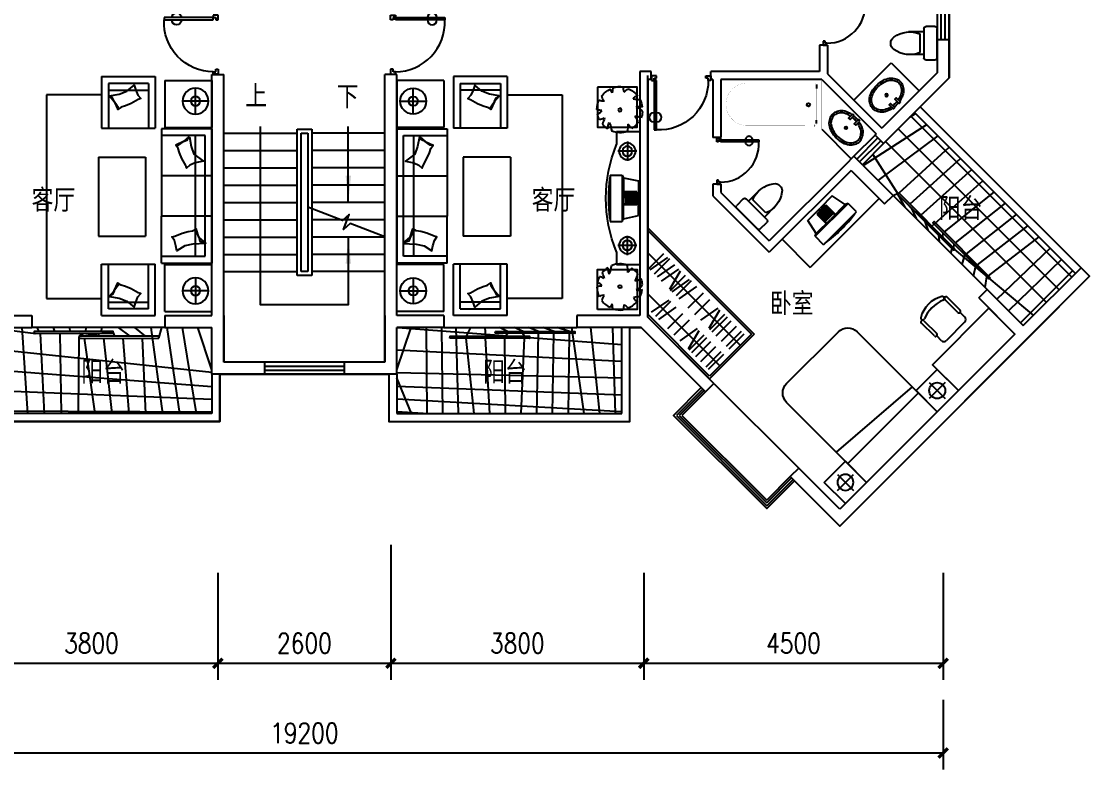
# Model space of a CAD drawing. Header units: millimetres. Extents: x 1290 to 28651, y 521 to 20947.
# Drawn here: x 12597 to 28651, y 521 to 11763 of the extents above; entities that cross this region are included whole.
import ezdxf
from ezdxf.enums import TextEntityAlignment as Align

# ---------------------------------------------------------------- set-up
doc = ezdxf.new("R2010")
doc.units = ezdxf.units.MM
for name, color, linetype in [('JJ', 6, 'Continuous'), ('PUB_DIM', 3, 'Continuous'), ('STAIR', 2, 'Continuous'), ('TEXT', 7, 'Continuous'), ('TOILET', 7, 'Continuous'), ('WALL', 4, 'Continuous'), ('WC', 10, 'Continuous'), ('WINDOW', 5, 'Continuous'), ('WINDOW_TEXT', 7, 'Continuous'), ('轮廓线', 240, 'Continuous')]:
    doc.layers.add(name, color=color, linetype=linetype)
doc.styles.add('-黑体', font='simhei.ttf')
doc.styles.add('DIM_FONT', font='SIMPLEX.shx', dxfattribs={"width": 0.8})
doc.styles.add('SIMPLEX', font='SIMPLEX.SHX')
doc.styles.get("Standard").update_dxf_attribs({"font": 'arial.ttf'})
doc.dimstyles.new('DIMN', dxfattribs={"dimtxt": 300, "dimasz": 1, "dimexe": 250, "dimexo": 300, "dimgap": 150, "dimtad": 1, "dimdec": 0, "dimdsep": 46, "dimtxsty": 'DIM_FONT', "dimblk": '_DIMX', "dimblk1": 'ARCHTICK', "dimblk2": 'ARCHTICK', "dimcen": 0.1, "dimclrt": 7, "dimadec": 0, "dimazin": 0, "dimtfac": 1, "dimtdec": 0, "dimtix": 1, "dimtmove": 2, "dimatfit": 3, "dimldrblk": '_DIMX', "dimfxl": 1, "dimtolj": 1, "dimtzin": 0, "dimarcsym": 0})

# ---------------------------------------------------------------- blocks, each defined once
blk = doc.blocks.new('_C18POR')
at = {"layer": 'JJ'}
for p, q in [((0, 0), (-1.01863406598568e-10, 1500)), ((-1.01863406598568e-10, 1500), (1699.999999999898, 1500.000000000146)), ((400, 2.91038304567337e-11), (399.9999999998981, 1500.000000000029)), ((533.4019317040947, 1500.000000000044), (644.4249390694022, 4.365574568510056e-11)), ((1899.999999999985, 200.0000000001601), (1899.999999999927, 1300.00000000016)), ((0, 0), (1700, 1.455191522836685e-10))]:
    blk.add_line(p, q, dxfattribs=at)
for centre, start, end in [((1699.999999999927, 1300.000000000146), 4.956035581926699e-12, 90.00000000000496), ((1699.999999999985, 200.0000000001455), 270.000000000005, 4.956035581926699e-12)]:
    blk.add_arc(centre, 200, start, end, dxfattribs=at)
at = {"style": 'DIM_FONT', "width": 0.8, "flags": 9}
for tag in ['YSIZE', 'XSIZE']:
    blk.add_attdef(tag, (0, 0), '', height=0.5, dxfattribs=at)
blk = doc.blocks.new('_C4CHW')
at = {"layer": 'JJ'}
blk.add_blockref('_C18POR', (0, 0), dxfattribs=at)
at = {"style": 'DIM_FONT', "width": 0.8, "flags": 9}
for tag in ['YSIZE', 'XSIZE']:
    blk.add_attdef(tag, (0, 0), '', height=0.5, dxfattribs=at)
blk = doc.blocks.new('_C4COF')
at = {"layer": 'WALL'}
blk.add_blockref('_C4CHW', (0, 0), dxfattribs=at)
at = {"style": 'DIM_FONT', "width": 0.8, "flags": 9}
for tag in ['YSIZE', 'XSIZE']:
    blk.add_attdef(tag, (0, 0), '', height=0.5, dxfattribs=at)
blk = doc.blocks.new('_C2GBH')
at = {"layer": 'JJ'}
for p, q in [((-225, -55), (-225, -395)), ((-395, -225), (-55, -225))]:
    blk.add_line(p, q, dxfattribs=at)
blk.add_lwpolyline([(-450, 0), (-450, -450), (0, -450), (0, 0)], close=True, dxfattribs=at)
blk.add_circle((-225, -225), 120, dxfattribs=at)
at = {"style": 'DIM_FONT', "width": 0.8, "flags": 9}
for tag in ['YSIZE', 'XSIZE']:
    blk.add_attdef(tag, (0, 0), '', height=0.5, dxfattribs=at)
blk = doc.blocks.new('M_A22TIB')
for p, q in [((-0.4492954482755533, 0.07629073581015507), (-0.4492954482755533, 0.898403832475003)), ((-0.4492954482755533, 0.898403832475003), (-0.4081897934423109, 0.898403832475003)), ((-0.4081897934423109, 0.898403832475003), (-0.4081897934423109, 0.07629073581015507)), ((-0.4904011031087959, 0.07629073581015507), (-0.4492954482755533, 0.07629073581015507)), ((-0.4904011031087959, -0.005920573856329718), (-0.4904011031087959, 0.07629073581015507)), ((-0.4492954482755533, 0.07629073581015507), (-0.4492954482755533, 0.03518508097691268)), ((-0.4081897934423109, 0.07629073581015507), (-0.4492954482755533, 0.07629073581015507)), ((-0.4492954482755533, 0.03518508097691268), (-0.4081897934423109, 0.03518508097691268)), ((-0.4081897934423109, 0.03518508097691268), (-0.4081897934423109, -0.005920573856329718)), ((0.4550289580557793, 0.03518508097691268), (0.4139233032225369, 0.03518508097691268)), ((0.4139233032225369, 0.03518508097691268), (0.4139233032225369, -0.005920573856329718)), ((0.4961346128890218, 0.07629073581015507), (0.4550289580557793, 0.07629073581015507)), ((0.4550289580557793, 0.07629073581015507), (0.4550289580557793, 0.03518508097691268)), ((0.4961346128890218, -0.005920573856329718), (0.4961346128890218, 0.07629073581015507)), ((-0.4081897934423109, -0.005920573856329718), (-0.4904011031087959, -0.005920573856329718)), ((-0.4904011031087959, -0.005920573856329718), (-0.4904011031087959, -0.005920573856329718)), ((0.4139233032225369, -0.005920573856329718), (0.4961346128890218, -0.005920573856329718)), ((0.4961346128890218, -0.005920573856329718), (0.4961346128890218, -0.005920573856329718))]:
    blk.add_line(p, q)
for centre, radius, start, end in [((-0.3670834954885889, 0.0773190524574915), 0.822113096664848, 359.9283331946687, 92.86602885992377), ((-0.4492954482755533, 0.6887687055762471), 0.07908870845642624, 90, 270), ((-0.4081897934423109, 0.6887687055762471), 0.07908870845642624, 270, 90)]:
    blk.add_arc(centre, radius, start, end)
blk = doc.blocks.new('_WBLK')
for p, q in [((-0.5, 0.5), (0.5, 0.5)), ((0.5, 0.1666666666666666), (-0.5, 0.1666666666666666)), ((0.5, -0.1666666666666667), (-0.5, -0.1666666666666667)), ((-0.4999999999999999, -0.5), (0.5, -0.5))]:
    blk.add_line(p, q)
at = {"layer": 'WINDOW_TEXT', "style": 'SIMPLEX', "flags": 9}
blk.add_attdef('A', text='', height=1, dxfattribs=at).set_placement((0, 1.5), align=Align.MIDDLE)
blk = doc.blocks.new('_ARCHTICK')
at = {"color": 0, "linetype": 'ByBlock', "const_width": 0.15}
blk.add_lwpolyline([(-0.5, -0.5), (0.5, 0.5)], dxfattribs=at)
blk = doc.blocks.new('_DIMX')
at = {"const_width": 50}
blk.add_lwpolyline([(-70, -70), (70, 70)], dxfattribs=at)
blk = doc.blocks.new('_C10')
at = {"layer": 'JJ'}
for p, q in [((-354.7870574510889, -581.4193916137447), (-354.7870574510889, 606.1006083862594)), ((-354.7870574510889, 606.1006083862594), (355.1329425489239, 606.1006083862449)), ((355.1329425489239, -581.4193916137592), (355.1329425489239, 606.1006083862449)), ((-354.7870574510889, -581.4193916137447), (355.1329425489239, -581.4193916137592))]:
    blk.add_line(p, q, dxfattribs=at)
at = {"flags": 9}
for tag in ['YSIZE', 'XSIZE']:
    blk.add_attdef(tag, (0, 0), '', height=0.5, dxfattribs=at)
blk = doc.blocks.new('_C8')
at = {"layer": 'JJ'}
for p, q in [((-755.5999999999767, 1008.000000000015), (0, 1008)), ((-755.5999999999767, 1008), (-755.5999999999767, 302.4000000000087)), ((0, -1008), (0, 1008)), ((-755.5999999999767, 907.2000000000116), (-100.7999999999884, 907.2000000000116)), ((-251.5999999999767, -907.1999999999825), (-251.5999999999767, 907.2000000000116)), ((-100.7999999999884, 907.2000000000116), (-100.8000000000175, -907.1999999999825)), ((-755.5999999999767, -1008), (-755.5999999999767, 302.4000000000087)), ((0, 302.3999999999942), (-755.5999999999767, 302.3999999999942)), ((0, -302.3999999999942), (-755.5999999999767, -302.3999999999942)), ((-100.8000000000175, -907.1999999999825), (-755.5999999999767, -907.1999999999971)), ((0, -1008), (-755.5999999999767, -1008))]:
    blk.add_line(p, q, dxfattribs=at)
for points in [[(-89.99734004616039, 714.5682681564358), (-288.1817483240739, 722.5387992107717), (-408.1844476381084, 749.4810452834645), (-525.3636578463484, 825.6283520912693), (-540.0010626880103, 748.5662530344562), (-563.4778018753859, 667.1045413729444), (-602.0114588273864, 612.2127015274891), (-558.0838417873601, 603.7212770043116), (-447.6263490955171, 560.0781531431712), (-358.4940034818719, 534.3907867909002), (-291.7959422309068, 522.8105931445753), (-238.1384737045737, 495.5368694099016), (-245.2634562289168, 536.4937327374646), (-233.0967100298731, 552.4390997508308), (-198.5961258576717, 619.6085278042301), (-181.2196417347295, 679.9030230497301), (-92.03075840097154, 707.5125293511082), (-198.5961258576717, 619.6085278042301), (-238.1384737045737, 495.5368694099016)], [(-338.2978783842991, -888.7412333619577), (-311.270418500324, -742.8245974557649), (-269.066812068515, -627.3023568687349), (-128.4339883773355, -520.9300347690878), (-252.9626801763952, -496.4699687376997), (-330.7134550149494, -462.676703703095), (-380.1734077908332, -417.3813411245792), (-394.2627972830669, -459.8457842856878), (-451.7957910691621, -563.7473462476628), (-488.7711125673959, -648.81932415349), (-508.8620267306687, -713.4651857968274), (-542.8323156404949, -763.1542128187866), (-501.2984463736066, -761.3744000966253), (-487.0565684751491, -775.4971957188973), (-424.9012172757066, -818.3776655217953), (-367.3533996786573, -843.3900034214166), (-345.0321974647813, -885.8142576502869), (-424.9012172757066, -818.3776655217953), (-542.8323156404949, -763.1542128187866)]]:
    blk.add_lwpolyline(points, dxfattribs=at)
at = {"flags": 9}
for tag in ['YSIZE', 'XSIZE']:
    blk.add_attdef(tag, (0, 0), '', height=0.5, dxfattribs=at)
blk = doc.blocks.new('_C11')
at = {"layer": 'JJ'}
for p, q in [((-705.6000000000058, 0), (0, 0)), ((-705.6000000000058, 0), (-705.6000000000058, -705.6000000000058)), ((0, 0), (0, -705.6000000000058)), ((-246.1800111641642, -505.8603632134618), (-246.1800111641642, -115.8603632134618)), ((-51.18001116416417, -310.8603632134618), (-441.1800111641642, -310.8603632134618)), ((-705.6000000000058, -705.6000000000058), (0, -705.6000000000058))]:
    blk.add_line(p, q, dxfattribs=at)
for radius in [195, 69.69913654718549]:
    blk.add_circle((-246.1800111641642, -310.8603632134618), radius, dxfattribs=at)
at = {"flags": 9}
for tag in ['YSIZE', 'XSIZE']:
    blk.add_attdef(tag, (0, 0), '', height=0.5, dxfattribs=at)
blk = doc.blocks.new('_C9')
at = {"layer": 'JJ'}
for p, q in [((0, 0), (0, -773.6000000000058)), ((0, 0), (806.3999999999942, 0)), ((806.3999999999942, 0), (806.3999999999942, -773.6000000000058)), ((100.7999999999884, -100.8000000000175), (100.7999999999884, -773.6000000000058)), ((705.5999999999767, -100.8000000000175), (100.7999999999884, -100.8000000000175)), ((705.5999999999767, -100.8000000000175), (705.5999999999767, -773.6000000000058)), ((100.7999999999884, -201.6000000000058), (705.5999999999767, -201.6000000000058)), ((0, -773.6000000000058), (806.3999999999942, -773.6000000000058))]:
    blk.add_line(p, q, dxfattribs=at)
blk.add_lwpolyline([(119.2587666379986, -288.2978783842991), (265.175402544206, -261.270418500324), (380.6976431312505, -219.066812068515), (487.0699652308831, -128.4339883773355), (511.5300312622567, -202.9626801763952), (545.3232962968759, -280.7134550149494), (590.6186588754063, -330.1734077908623), (548.154215714283, -344.2627972830669), (444.2526537523372, -401.7957910691912), (359.1806758464663, -438.7711125673959), (294.534814203158, -458.8620267306978), (244.8457871811697, -492.8323156404949), (246.6255999033456, -451.2984463736066), (232.5028042810736, -437.0565684751782), (189.6223344781902, -374.9012172757066), (164.6099965785397, -317.3533996786864), (122.185742349684, -295.0321974647813), (189.6223344781902, -374.9012172757066), (244.8457871811697, -492.8323156404949)], dxfattribs=at)
at = {"flags": 9}
for tag in ['YSIZE', 'XSIZE']:
    blk.add_attdef(tag, (0, 0), '', height=0.5, dxfattribs=at)
blk = doc.blocks.new('_C1FVM')
at = {"layer": 'JJ'}
for p, q in [((1735.722933011391, 0), (1030.122933011386, 0)), ((1030.122933011386, -705.6000000000058), (1030.122933011386, 0)), ((1735.722933011391, -705.6000000000058), (1735.722933011391, 0)), ((1424.86256979793, -51.18001116416417), (1424.86256979793, -441.1800111641642)), ((1229.86256979793, -246.1800111641642), (1619.86256979793, -246.1800111641642)), ((1735.722933011391, -705.6000000000058), (1030.122933011386, -705.6000000000058)), ((1019.066911050046, -1656.636905521096), (1019.066911050046, -850.236905521102)), ((1792.666911050052, -850.236905521102), (1019.066911050046, -850.236905521102)), ((1691.866911050034, -951.0369055211195), (1019.066911050046, -951.0369055211195)), ((1591.066911050046, -1555.836905521108), (1591.066911050046, -951.0369055211195)), ((1691.866911050034, -951.0369055211195), (1691.866911050034, -1555.836905521108)), ((1792.666911050052, -1656.636905521096), (1792.666911050052, -850.236905521102)), ((1691.866911050034, -1555.836905521108), (1019.066911050046, -1555.836905521108)), ((1792.666911050052, -1656.636905521096), (1019.066911050046, -1656.636905521096))]:
    blk.add_line(p, q, dxfattribs=at)
blk.add_lwpolyline([(1504.369032665752, -1537.378138883098), (1531.396492549728, -1391.46150297689), (1573.600098981537, -1275.939262389846), (1664.232922672716, -1169.566940290213), (1589.704230873656, -1145.10687425884), (1511.953456035102, -1111.31360922422), (1462.493503259189, -1066.01824664569), (1448.404113766985, -1108.482689806813), (1390.87111998086, -1212.384251768759), (1353.895798482656, -1297.45622967463), (1333.804884319354, -1362.102091317938), (1299.834595409557, -1411.791118339926), (1341.368464676445, -1410.011305617751), (1355.610342574873, -1424.134101240023), (1417.765693774345, -1467.014571042906), (1475.313511371365, -1492.026908942556), (1497.63471358527, -1534.451163171412), (1417.765693774345, -1467.014571042906), (1299.834595409557, -1411.791118339926)], dxfattribs=at)
for radius in [195, 69.69913654718549]:
    blk.add_circle((1424.86256979793, -246.1800111641642), radius, dxfattribs=at)
at = {"layer": 'JJ', "rotation": 90}
for name, p in [('_C11', (-1735.722933011377, 0)), ('_C8', (0, 0)), ('_C9', (-1798.043468794276, -1656.636905521096)), ('_C10', (3.586040244772448, -1351.109127034739))]:
    blk.add_blockref(name, p, dxfattribs=at)
at = {"style": 'DIM_FONT', "width": 0.8, "flags": 9}
for tag in ['YSIZE', 'XSIZE']:
    blk.add_attdef(tag, (0, 0), '', height=0.5, dxfattribs=at)
blk = doc.blocks.new('_ARROW')
blk.add_solid([(0, 0), (-1, 0.1), (-1, -0.1)])
blk = doc.blocks.new('_C20TYU')
at = {"layer": 'WC'}
for p, q in [((-2.842170943040401e-13, 9.999999999999716), (2.842170943040401e-13, -9.999999999999716)), ((-2.842170943040401e-13, 9.999999999999716), (3.500000000000853, 10.00000000000028)), ((3.500000000000853, 10.00000000000028), (3.500000000000284, 8.059553248362192)), ((1.86999999999972, 8.520000000000266), (1.86999999999972, 5.620000000000289)), ((0.4199999999996749, 7.070000000000277), (3.319999999999709, 7.070000000000277)), ((2.63000000000028, 3.499999999999147), (2.456473953767272, 3.082252110921843)), ((4.429999999999723, 3.499999999999147), (2.63000000000028, 3.499999999999147)), ((2.63000000000028, 3.499999999999147), (2.629999999999711, -3.500000000000853)), ((4.429999999999723, 3.499999999999147), (4.429999999999723, -3.500000000000853)), ((2.456473953767272, 3.082252110921843), (0.1699999999991064, 2.606164383561975)), ((0.1699999999996749, 2.606164383561975), (0.169999999998538, -8.526512829121202e-13)), ((2.456473953767272, 3.082252110921843), (2.456473953767841, -8.526512829121202e-13)), ((0.4299999999997226, -8.526512829121202e-13), (0.4299999999997226, 0.9700000000003115)), ((0.4299999999997226, 0.9700000000003115), (2.456473953767841, 0.9700000000008799)), ((0.5299999999996885, -8.526512829121202e-13), (0.5299999999996885, 0.8700000000002888)), ((0.5299999999996885, 0.8700000000002888), (2.456473953767841, 0.8700000000008572)), ((0.7299999999996771, -8.526512829121202e-13), (0.7299999999996771, 0.8700000000002888)), ((0.9299999999997226, -8.526512829121202e-13), (0.9299999999997226, 0.8700000000002888)), ((1.129999999999711, -8.526512829121202e-13), (1.129999999999711, 0.8700000000002888)), ((1.3299999999997, -8.526512829121202e-13), (1.3299999999997, 0.8700000000002888)), ((1.529999999999688, -8.526512829121202e-13), (1.529999999999688, 0.8700000000002888)), ((1.729999999999677, -8.526512829121202e-13), (1.729999999999677, 0.8700000000002888)), ((1.929999999999723, -8.526512829121202e-13), (1.929999999999723, 0.8700000000002888)), ((2.129999999999711, -8.526512829121202e-13), (2.129999999999711, 0.8700000000002888)), ((0.1699999999996749, -2.606164383563737), (0.169999999998538, -8.526512829121202e-13)), ((0.4299999999997226, -8.526512829121202e-13), (0.4299999999997226, -0.9700000000020168)), ((0.4299999999997226, -0.9700000000020168), (2.456473953767841, -0.9700000000026421)), ((0.5299999999996885, -8.526512829121202e-13), (0.5299999999996885, -0.8700000000020509)), ((0.5299999999996885, -0.8700000000020509), (2.456473953767841, -0.8700000000026193)), ((0.7299999999996771, -8.526512829121202e-13), (0.7299999999996771, -0.8700000000020509)), ((0.9299999999997226, -8.526512829121202e-13), (0.9299999999997226, -0.8700000000020509)), ((1.129999999999711, -8.526512829121202e-13), (1.129999999999711, -0.8700000000020509)), ((1.3299999999997, -8.526512829121202e-13), (1.3299999999997, -0.8700000000020509)), ((1.529999999999688, -8.526512829121202e-13), (1.529999999999688, -0.8700000000020509)), ((1.729999999999677, -8.526512829121202e-13), (1.729999999999677, -0.8700000000020509)), ((1.929999999999723, -8.526512829121202e-13), (1.929999999999723, -0.8700000000020509)), ((2.129999999999711, -8.526512829121202e-13), (2.129999999999711, -0.8700000000020509)), ((2.456473953767272, -3.082252110923605), (2.456473953767841, -8.526512829121202e-13)), ((2.456473953767272, -3.082252110923605), (0.1699999999991064, -2.606164383563737)), ((2.63000000000028, -3.500000000000853), (2.456473953767272, -3.082252110923605)), ((4.429999999999723, -3.500000000000853), (2.629999999999711, -3.500000000000853)), ((1.86999999999972, -8.520000000002028), (1.86999999999972, -5.620000000002051)), ((0.4199999999996749, -7.07000000000204), (3.319999999999709, -7.07000000000204)), ((3.500000000000284, -8.059553248366285), (3.500000000000284, -9.999999999999147)), ((2.842170943040401e-13, -9.999999999999716), (3.500000000000284, -9.999999999999147))]:
    blk.add_line(p, q, dxfattribs=at)
for centre, radius in [((1.86999999999972, 7.070000000000277), 1.25), ((1.86999999999972, 7.070000000000277), 0.75), ((1.86999999999972, -7.07000000000204), 1.25), ((1.86999999999972, -7.07000000000204), 0.75)]:
    blk.add_circle(centre, radius, dxfattribs=at)
for centre, radius, start, end in [((-16.23478260868552, -1.477928890381008e-12), 21.31708336464693, 337.7852239154627, 22.21477608453572), ((-16.04478260868552, -1.477928890381008e-12), 20.71708336464693, 351.2284791516101, 8.771520848389866)]:
    blk.add_arc(centre, radius, start, end, dxfattribs=at)
at = {"style": 'DIM_FONT', "width": 0.8, "flags": 9}
for tag in ['YSIZE', 'XSIZE']:
    blk.add_attdef(tag, (0, 0), '', height=0.5, dxfattribs=at)
blk = doc.blocks.new('_C0BXV')
at = {"layer": 'JJ', "xscale": -100, "yscale": 100, "zscale": 100, "rotation": 89.9999999999999}
blk.add_blockref('_C20TYU', (0, 0), dxfattribs=at)
at = {"style": 'DIM_FONT', "width": 0.8, "flags": 9}
for tag in ['YSIZE', 'XSIZE']:
    blk.add_attdef(tag, (0, 0), '', height=0.5, dxfattribs=at)
blk = doc.blocks.new('M_C56KIS')
for p, q in [((61.68769691910711, 318.4202871911148), (71.90601225494174, 242.2449976117387)), ((71.90601225494174, 242.2449976117387), (100.8935978659574, 299.1390777507368)), ((100.8935978659574, 299.1390777507368), (100.8935978659574, 299.1390777507368))]:
    blk.add_line(p, q)
blk.add_lwpolyline([(293.5310873228591, 324.8203210098109), (293.5310873228591, -275.1796789901891), (-306.4689126771409, -275.1796789901891), (-306.4689126771409, 324.8203210098109)], close=True)
blk.add_circle((-45.62873294828751, -15.71658524134182), 24.74795864091466)
for centre, radius, start, end in [((-666.0950092341081, 364.7389955538201), 570.3182934058449, 348.5728220433146, 356.664893159638), ((-45.50328085846559, -12.31630878756187), 347.6731246968502, 72.04260863602428, 98.47500495788819), ((-307.3263161788782, 139.4254770050211), 56.51447527397258, 8.94104035208526, 100.0107453020594), ((-45.50328085846559, -12.31630878756187), 339.7112833079223, 112.0102967799918, 142.6391627845076), ((-371.2896940797655, -21.64040045695947), 380.1920188542477, 45.97817327683244, 58.53146648823827), ((-45.50328085846559, -12.31630878756187), 341.3130754933274, 37.27508326534749, 64.82453975226632), ((82.19623916537967, 215.3506896556755), 145.4134528367333, 319.7203254456983, 351.7151342059933), ((-277.2367385652906, -87.58515179670576), 115.2873787263145, 97.39115352619886, 159.6951689965226), ((-332.4263924279076, -104.7566776789063), 142.750854417868, 71.80085051577306, 110.5991494842191), ((-45.50328085846559, -12.31630878756187), 338.1869811262916, 154.3498330697507, 173.0356210533512), ((-402.2700638191891, 850.071679190416), 717.8742823705817, 274.1464636058081, 282.123813865735), ((206.6061042903748, 198.4565398962477), 84.24348286259413, 254.8554930631365, 310.959999052217), ((-45.50328085846559, -12.31630878756187), 344.854602640086, 0.5321478976161764, 25.58563763758895), ((-45.50328085846559, -12.31630878756187), 341.6813009379082, 185.9236248562026, 201.5277014868109), ((-287.016916876004, -214.3724508192572), 105.9156923180378, 81.8313753688686, 131.8278158106918), ((-119.4181293166766, -230.1884061095298), 194.498044918058, 141.6582328344403, 174.3092801234542), ((1198.945539950029, 166.7284474101361), 1057.644250898783, 196.6397484795939, 201.9099380494143), ((262.0729412414221, -63.06088788394482), 99.59076505003421, 227.0453936709736, 270.9650517005485), ((240.9715377723187, 101.5253414807994), 125.0895764326022, 263.277489039658, 297.8128437567362), ((333.1284424762271, 45.00061429590642), 130.7944999497475, 215.3868289016926, 249.7411029521465), ((-45.50328085846559, -12.31630878756187), 343.8520713788156, 334.0766548191929, 348.9021315592918), ((-45.50328085846559, -12.31630878756187), 333.1188994948745, 216.5940385052634, 237.4463764496026), ((-456.1104389769607, -26.25292581247413), 353.3091112416235, 310.8535874544839, 325.1929914565035), ((258.5327176696737, -243.1566432130312), 424.821412029153, 177.9454952844627, 193.2146256256703), ((1319.979056938726, -610.5931979398483), 1273.632728424784, 161.2864889084941, 167.5451059776773), ((-13.45707389987365, -284.0690271355743), 151.3411783082969, 354.7322619888067, 32.8543979234022), ((-45.50328085846559, -12.31630878756187), 339.1036820278283, 302.6098373623655, 320.6752496465583), ((-45.50328085846559, -12.31630878756187), 345.7632267254725, 251.5307323359839, 290.6299658611113)]:
    blk.add_arc(centre, radius, start, end)
at = {"style": 'DIM_FONT', "width": 0.8, "flags": 9}
for tag in ['YSIZE', 'XSIZE']:
    blk.add_attdef(tag, (0, 0), '', height=0.5, dxfattribs=at)
blk = doc.blocks.new('M_E24TTP')
at = {"layer": 'TOILET', "color": 7}
for p, q in [((-169.7498989045307, 200.3977986315294), (-169.7498989045307, 430.3977986315294)), ((169.7498989045234, 200.3977986315294), (169.7498989045234, 430.3977986315294)), ((-249.9999999999964, 30), (-250.0000000000036, 170)), ((-220.0000000000036, 200), (219.9999999999964, 200)), ((-139.7498989045307, 260.3977986315294), (139.7498989045234, 260.3977986315294)), ((249.9999999999964, 170), (249.9999999999964, 30)), ((219.9999999999964, 0), (-219.9999999999964, 0))]:
    blk.add_line(p, q, dxfattribs=at)
for centre, radius, start, end in [((227.3882324694678, 412.843315203354), 397.5299272151005, 143.3618551266865, 202.5495246689264), ((-3.637978807091713e-12, 589.5585712347456), 109.7823411183082, 33.45085782636113, 146.5491421736378), ((-227.3882324694641, 412.8433152033613), 397.5299272150933, 337.4504753310721, 36.63814487331355), ((-220.0000000000036, 170), 30, 90, 180.0000000000029), ((219.9999999999964, 170), 30, 0, 90), ((-219.9999999999964, 30), 30, 180.0000000000029, 270), ((219.9999999999964, 30), 30, 270, 0)]:
    blk.add_arc(centre, radius, start, end, dxfattribs=at)
at = {"style": 'DIM_FONT', "width": 0.8, "flags": 9}
for tag in ['YSIZE', 'XSIZE']:
    blk.add_attdef(tag, (0, 0), '', height=0.5, dxfattribs=at)
blk = doc.blocks.new('M_E4')
for p, q in [((670.2195334624594, -79.87130509342023), (670.2195334624594, -136.5943981839464)), ((670.2195334624594, -85.87608127451313), (670.2195334624594, -96.99702325570979)), ((669.9526796069113, -662.9448349358263), (669.9526796069113, -613.6277327375301))]:
    blk.add_line(p, q)
at = {"const_width": 1.5}
for points in [[(-750, -750), (-750, 0)], [(-750, 0), (750, 0)], [(750, 0), (750, -750)], [(607.8686748458786, -55.87608127451313), (640.2195334624594, -55.87608127451313)], [(670, -89.83659028254624), (670, -656.3837234624498)], [(750, -750), (-750, -750)], [(669.9526796069113, -662.9448349358263), (669.9526796069113, -654.6200984269744)]]:
    blk.add_lwpolyline(points, dxfattribs=at)
for points in [[(-399.2512634007562, -55.79842138364984, 0.9306875673176622), (-387.5826626172457, -693.0468545553413, 0.9306875673176622)], [(670.2195334624594, -85.87608127451313, 0.414213562373095), (640.2195334624594, -55.87608127451313, 0.414213562373095)], [(670, -89.83659028254624, 0.04178428274867548), (669.5824370328046, -84.84866293742016, 0.412614726149245)], [(639.9526796069113, -692.9448349358263, 0.414213562373095), (669.9526796069113, -662.9448349358263, 0.414213562373095)]]:
    blk.add_lwpolyline(points, format="xyb", dxfattribs=at)
at = {"const_width": 1.5, "flags": 128}
for points in [[(-399.2512634007562, -55.79842138364984), (607.8686748458786, -55.87608127451313)], [(-399.2512634007562, -694.2015786163502), (645.2528304558873, -692.4729300484141)]]:
    blk.add_lwpolyline(points, dxfattribs=at)
for radius in [25, 23]:
    blk.add_circle((550, -381.1980174607397), radius)
blk.add_arc((639.9526796069113, -662.9448349358263), 30, 270, 280.1759551225844)
at = {"width": 0.8, "flags": 9}
for tag in ['YSIZE', 'XSIZE']:
    blk.add_attdef(tag, (0, 0), '', height=0.5, dxfattribs=at)
blk = doc.blocks.new('_E6GUL')
at = {"layer": 'WC'}
for points in [[(-0.7500000000001137, 2.033633089293119, 0.02642919608072529), (-1.189383494228309, 1.931048740589404, 0.08231393903309484), (-2.121320343559773, 1.48492424049175, 0.1143833486753109), (-2.691615977784068, 0.7613521808736436, 0.1343800092873524), (-2.900000000000091, -5.684341886080801e-14, 0.1343800092873378), (-2.691615977784068, -0.7613521808737573, 0.1143833486753111), (-2.121320343559773, -1.484924240491807, 0.0823139390330995), (-1.189383494228196, -1.931048740589461, 0.07067000486751386), (-1.13686837721616e-13, -2.100000000000023, 0.07067000486751812), (1.189383494228082, -1.931048740589404, 0.08231393903309508), (2.121320343559546, -1.48492424049175, 0.1143833486753106), (2.69161597778384, -0.7613521808736436, 0.1343800092873524), (2.899999999999864, 5.684341886080801e-14, 0.1371984389008746)], [(-0.7500000000002274, 1.728530650445578, 0.02305399718088878), (-1.105839582845078, 1.642916106424536, 0.08231393903308756), (-1.949281640250774, 1.239154664335956, 0.1155187488024915), (-2.433431309318166, 0.6085756219088694, 0.1343800092873594), (-2.600000000000136, -5.684341886080801e-14, 0.1343800092874082), (-2.433431309317939, -0.6085756219092104, 0.1155187488024386), (-1.949281640250888, -1.239154664336013, 0.08231393903306752), (-1.105839582845306, -1.642916106424423, 0.07067000486754421), (-1.13686837721616e-13, -1.800000000000011, 0.07067000486752599), (1.105839582844851, -1.642916106424536, 0.08231393903308756), (1.949281640250547, -1.239154664335956, 0.1155187488024915), (2.433431309317939, -0.6085756219088694, 0.1343800092873594), (2.599999999999909, 5.684341886080801e-14, 0.137557652147613)], [(0.4500000000001592, 2.076227381770423, 0.02639561685204402), (-1.13686837721616e-13, 2.100000000000023, 0.02639561685202118), (-0.4499999999999318, 2.076227381770479, 0.08231393903309484)], [(0.4500000000001592, 1.774420179057699, 0.02839910065398466), (-1.13686837721616e-13, 1.800000000000011, 0.02839910065396035), (-0.4499999999999318, 1.774420179057756, 0.08231393903308756)], [(2.899999999999864, 5.684341886080801e-14, 0.1343800092873989), (2.691615977783727, 0.7613521808738142, 0.1143833486753362), (2.121320343559546, 1.484924240491807, 0.08231393903307559), (1.189383494228082, 1.931048740589461, 0.02642919608071407), (0.75, 2.033633089293119, 0.0270505346887004)], [(2.599999999999909, 5.684341886080801e-14, 0.1343800092872531), (2.433431309318166, 0.6085756219083578, 0.11551874880262), (1.949281640250547, 1.239154664336127, 0.08231393903311651), (1.105839582844283, 1.642916106424764, 0.02305399718084689), (0.75, 1.728530650445578, 0.02922872398334826)]]:
    blk.add_lwpolyline(points, format="xyb", dxfattribs=at)
for points in [[(-0.4499999999999318, 2.200000000000102), (-0.7500000000001137, 2.200000000000102), (-0.7500000000002274, 1.299999999999955), (-0.4499999999998181, 1.300000000000011)], [(0.75, 2.200000000000102), (0.4500000000001592, 2.200000000000102), (0.4500000000000455, 1.300000000000182), (0.75, 1.300000000000182)]]:
    blk.add_lwpolyline(points, close=True, dxfattribs=at)
for radius in [0.2, 0.1]:
    blk.add_circle((0, 0), radius, dxfattribs=at)
at = {"style": 'DIM_FONT', "width": 0.8, "flags": 9}
for tag in ['YSIZE', 'XSIZE']:
    blk.add_attdef(tag, (0, 0), '', height=0.5, dxfattribs=at)
blk = doc.blocks.new('M_C32CXI')
for p, q in [((-188.1173838503528, 275), (86.88261614964722, 274.9999999998981)), ((86.88261614964722, 225), (-188.1173838503528, 224.9999999998981)), ((211.8826161496472, 249.9999999999927), (111.8826161496545, 249.9999999999709)), ((261.8826161496545, 200), (261.8826161496472, -200)), ((-188.1173838503455, -225), (86.8826161496545, -225.0000000001019)), ((86.8826161496545, -275), (-188.1173838503455, -275.0000000001019)), ((211.8826161496545, -250), (111.8826161496545, -250.0000000000218))]:
    blk.add_line(p, q)
for centre, radius, start, end in [((110.9897590067703, 0), 425.8928571428326, 148.1092081981523, 211.8907918018478), ((-226.7826380876322, 210.1694915254229), 28.07203389830514, 338.7606894476903, 148.1092081981521), ((313.9659494829975, 0), 552.0833333333411, 158.7606894476899, 201.2393105523097), ((-188.1173838503637, 249.9999999999491), 25.00000000005045, 89.99999999997881, 270.0000000000211), ((86.88261614964722, 250), 25, 269.9999999999992, 90.0000000000008), ((211.8826161496545, 199.9999999999927), 50, 0, 90.00000000001087), ((-226.7826380876322, -210.1694915254229), 28.07203389830518, 211.8907918018478, 21.23931055230808), ((-188.1173838503528, -250.0000000000509), 25.00000000005045, 89.99999999997881, 270.0000000000211), ((86.8826161496545, -250), 25, 269.9999999999992, 90.0000000000008), ((211.8826161496472, -200.0000000000909), 50, 269.999999999989, 0)]:
    blk.add_arc(centre, radius, start, end)
at = {"width": 0.8, "flags": 9}
for tag in ['YSIZE', 'XSIZE']:
    blk.add_attdef(tag, (0, 0), '', height=0.5, dxfattribs=at)

msp = doc.modelspace()

# ---------------------------------------------------------------- hatches: boundary and pattern name
at = {"layer": 'WINDOW'}
h = msp.add_hatch(dxfattribs=at)
h.set_pattern_fill('NET', color=256, scale=2000, angle=45, style=0)
h.set_pattern_definition([(45, (-532270725.8759985, -2524344787.311611), (-176.7766952966369, 176.7766952966369), []), (135, (-532270725.8759985, -2524344787.311611), (-176.7766952966369, -176.7766952966369), [])])
h.paths.add_polyline_path([(26020.19178738585, 10394.40124458856), (25235.30326011172, 9609.512716718385), (25696.68943902245, 9148.126537748049), (27110.90300139179, 7733.912976213166), (27653.60845150938, 7191.207525678346), (28438.4969786047, 7976.096053071687)])
h.paths.add_polyline_path([(27157.38322069636, 7910.425670571992), (27134.6681105732, 7894.341089673707), (26292.987925136, 8736.021275468538), (26315.07770045986, 8757.962660260866)], flags=16)
h.paths.add_polyline_path([(26626.81059386721, 8339.699301667879), (26604.09548338642, 8323.614720292757), (25762.41529836645, 9165.29490561075), (25784.50507351151, 9187.23628992624)], flags=16)
h.paths.add_polyline_path([(26344.90087362519, 8656.34223360605), (27168.46019562474, 8656.34223360605), (27168.46019562474, 9243.630369134615), (26344.90087362519, 9243.630369134615)], flags=24)
h = msp.add_hatch(dxfattribs=at)
h.set_pattern_fill('NET', color=256, scale=2000, style=0)
h.set_pattern_definition([(180, (532304426.4911849, -2524344787.311611), (0, 250), []), (90, (532304426.4911849, -2524344787.311611), (250, 1.530757942277972e-14), [])])
h.paths.add_polyline_path([(15460.30759336939, 5871.796269841859), (15460.307593429, 6461.796270318696), (15460.3075934886, 7161.796270318696), (14754.24234440318, 7161.796270795533), (12754.24234464159, 7161.796270795533), (12080.30759336939, 7161.796270318696), (12080.30759336939, 5871.796270318696)])
h.paths.add_polyline_path([(12788.68260469428, 7072.046466775605), (12788.57767620078, 7103.181199975678), (13978.89320960036, 7103.181200929353), (13983.58170201769, 7075.745675988862)], flags=16)
h.paths.add_polyline_path([(13467.39640196553, 7000.41726107187), (13467.29147365084, 7031.551992841431), (14657.60700716963, 7031.551993318269), (14662.29549922934, 7004.116467900941)], flags=16)
h.paths.add_polyline_path([(13455.86186250439, 6199.092675634095), (14279.42118450394, 6199.092675634095), (14279.42118450394, 6786.380811162659), (13455.86186244479, 6786.380811162659)], flags=24)
h = msp.add_hatch(dxfattribs=at)
h.set_pattern_fill('NET', color=256, scale=2000, style=0)
h.set_pattern_definition([(0, (-532270725.8759985, -2524344787.311611), (0, 250), []), (90, (-532270725.8759985, -2524344787.311611), (-250, 1.530757942277972e-14), [])])
h.paths.add_polyline_path([(21620.30759313097, 5871.796270318696), (21620.30759307137, 7161.796270463051), (20946.37284185877, 7161.796270795533), (18946.37284203758, 7161.796269841859), (18240.30759307137, 7161.796270318696), (18240.30759307137, 6461.796270318696), (18240.30759307137, 5871.796270318696)])
h.paths.add_polyline_path([(20911.93258174649, 7072.046469159791), (19717.03348448261, 7075.745675512025), (19721.72197684034, 7103.181200452515), (20912.03751023998, 7103.181199975678)], flags=16)
h.paths.add_polyline_path([(20233.21878447523, 7000.417261548707), (19038.3196872113, 7004.116468377778), (19043.00817950955, 7031.551992841431), (20233.32371290913, 7031.551992841431)], flags=16)
h.paths.add_polyline_path([(19494.41434096702, 6199.092675480427), (20317.97366300091, 6199.092675478564), (20317.97366300231, 6786.380811071856), (19494.41434096842, 6786.380811073718)], flags=24)

# ---------------------------------------------------------------- linework, layer by layer
at = {"layer": 'JJ'}
for p, q in [((25108.23613872519, 10578.72053808756), (25669.10966064921, 11139.5940603692)), ((25669.10966064921, 11139.5940603692), (26089.96791174402, 10718.73580975122)), ((22010.30759295216, 7319.075490899751), (22010.30759307137, 10951.7962703187)), ((13803.67068781844, 10659.16448731012), (12977.03118123999, 10659.16448731012)), ((12977.03118123999, 10659.16448731012), (12977.03118123999, 7597.515081353852)), ((19896.94449868193, 10659.16448731012), (20723.58400526037, 10659.16448731012)), ((20723.58400526037, 10659.16448731012), (20723.58400526037, 7597.515081353852)), ((24625.45477970829, 10141.7962703187), (25069.24157556286, 9698.009473748873)), ((25489.86170139303, 9100.395834871004), (24453.35845776787, 8063.892590947816)), ((22010.30759307137, 8662.578374810884), (23611.52843042603, 7061.357537694642)), ((22010.30759289255, 8620.151967473696), (23569.10202356568, 7061.357537694642)), ((24029.09438898554, 8488.156659551332), (24453.35845782747, 8063.892590947816)), ((22010.30759289255, 8287.38505310602), (23402.71856626263, 6894.974080033967)), ((22247.32787903538, 8272.381648965547), (22021.0537091135, 8046.107479043671)), ((22305.99674090138, 8214.532461591432), (22043.86808683863, 8030.988002248475)), ((22334.76875694981, 8193.420648523042), (22108.49458702793, 7967.146478601167)), ((22413.60121097555, 8106.927991815278), (22151.47255691281, 7923.383532472321)), ((22473.79153307667, 8041.468002267548), (22211.66287937155, 7857.923542447755)), ((22499.23434468498, 8010.130245156953), (22339.23434468498, 7733.002115674683)), ((22574.33382126084, 7942.740873285004), (22348.05965133896, 7716.466703363129)), ((22633.00268312683, 7884.891685910889), (22370.87402906409, 7701.347226567933)), ((22661.77469917526, 7863.7798728425), (22435.50052925339, 7637.505702920625)), ((22740.60715320101, 7777.287216134736), (22478.47849913826, 7593.742756791779)), ((12977.03118123999, 7597.515081353852), (13803.67068781844, 7597.515081353852)), ((20723.58400526037, 7597.515081353852), (19896.94449868193, 7597.515081353852)), ((22010.30759289255, 7670.469130941102), (23094.26060488215, 6586.516118951508)), ((22324.54472174635, 7576.433724828431), (22062.4160676836, 7392.889265485474)), ((22353.31673779478, 7555.321911760041), (22127.04256787291, 7329.047741838166)), ((22841.14944102755, 7678.560088105866), (22614.87527110567, 7452.285918183991)), ((22939.03132196655, 7580.678206868836), (22712.75715204468, 7354.404036946961)), ((22432.14919182053, 7468.829255052277), (22170.02053775778, 7285.284795709321)), ((23062.64740856877, 7455.246960588166), (22800.51875486365, 7271.702500768372)), ((23088.09022017708, 7423.90920347757), (22928.09022017708, 7146.781073995301)), ((22939.77698835125, 6432.032502599427), (22010.30759295216, 7361.501897760102)), ((22939.77698835125, 6389.606095739075), (22010.30759295216, 7319.075490899751)), ((22532.69147964707, 7370.102127023408), (22306.41730972519, 7143.827957101533)), ((22630.57336058607, 7272.220245786378), (22404.2991906642, 7045.946075864503)), ((23163.18969675293, 7356.519831605622), (22936.91552683106, 7130.245661683747)), ((23201.80267282715, 7317.906856008241), (22975.52850290528, 7091.632686086366)), ((23261.07157775154, 7258.637950845429), (23034.79740782967, 7032.363780923554)), ((22754.18944718828, 7146.788999505708), (22492.06079348316, 6963.244539685914)), ((22779.6322587966, 7115.451242395112), (22619.6322587966, 6838.323112912843)), ((23338.91259982577, 7180.796929307648), (23112.63842954626, 6954.522759385773)), ((23415.84512641421, 7103.864402242371), (23189.57095649233, 6877.590232320496)), ((23454.45810248842, 7065.25142664499), (23228.18393256655, 6838.977256723115)), ((22854.73173537245, 7048.061870523164), (22628.45756545058, 6821.787700601289)), ((22893.34471144667, 7009.448894925782), (22667.07054152479, 6783.174725003907)), ((22952.61361637106, 6950.179989762971), (22726.33944644919, 6723.905819841096)), ((23611.52843042603, 7061.357537694642), (22939.77698835125, 6389.606095739075)), ((23569.10202356568, 7061.357537694642), (22939.77698835125, 6432.032502599427)), ((23030.45463844528, 6872.33896822519), (22804.18046816578, 6646.064798303315)), ((23107.38716503372, 6795.406441159913), (22881.11299511185, 6569.132271238038)), ((23146.00014110794, 6756.793465562531), (22919.72597118607, 6530.519295640656))]:
    msp.add_line(p, q, dxfattribs=at)
msp.add_lwpolyline([(27137.42050137511, 7452.837035127351), (26288.89236416807, 6604.308896966645), (26677.8010937213, 6215.400167413422), (27526.32923092833, 7063.928305097291)], close=True, dxfattribs=at)
at = {"layer": 'STAIR'}
for p, q in [((16740.30759319058, 10142.50725836344), (16960.30759319058, 10142.50725836344)), ((16740.30759319058, 7942.507258363435), (16740.30759319058, 10142.50725836344)), ((16960.30759319058, 10142.50725836344), (16960.30759319058, 7942.507258363435)), ((15640.30759319058, 10082.50725836344), (16740.30759319058, 10082.50725836344)), ((16800.30759319058, 10082.50725836344), (16900.30759319058, 10082.50725836344)), ((16800.30759319058, 8002.507258363435), (16800.30759319058, 10082.50725836344)), ((16900.30759319058, 10082.50725836344), (16900.30759319058, 8002.507258363435)), ((18060.30759319058, 10082.50725836344), (16960.30759319058, 10082.50725836344)), ((15640.30759319058, 9822.507258363436), (16740.30759319058, 9822.507258363436)), ((18060.30759319058, 9822.507258363436), (16960.30759319058, 9822.507258363436)), ((15640.30759319058, 9562.507258363436), (16740.30759319058, 9562.507258363436)), ((18060.30759319058, 9562.507258363436), (16960.30759319058, 9562.507258363436)), ((15640.30759319058, 9302.507258363436), (16740.30759319058, 9302.507258363436)), ((18060.30759319058, 9302.507258363436), (16960.30759319058, 9302.507258363436)), ((15640.30759319058, 9042.507258363436), (16740.30759319058, 9042.507258363436)), ((18060.30759319058, 9042.507258363436), (16960.30759319058, 9042.507258363436)), ((15640.30759319058, 8782.507258363436), (16740.30759319058, 8782.507258363436)), ((18060.30759319058, 8782.507258363436), (16960.30759319058, 8782.507258363436)), ((15640.30759319058, 8522.507258363436), (16740.30759319058, 8522.507258363436)), ((18060.30759319058, 8522.507258363436), (16960.30759319058, 8522.507258363436)), ((15640.30759319058, 8262.507258363436), (16740.30759319058, 8262.507258363436)), ((18060.30759319058, 8262.507258363436), (16960.30759319058, 8262.507258363436)), ((15640.30759319058, 8002.507258363435), (16740.30759319058, 8002.507258363435)), ((16960.30759319058, 7942.507258363435), (16740.30759319058, 7942.507258363435)), ((16900.30759319058, 8002.507258363435), (16800.30759319058, 8002.507258363435)), ((18060.30759319058, 8002.507258363435), (16960.30759319058, 8002.507258363435))]:
    msp.add_line(p, q, dxfattribs=at)
for points in [[(17510.30759319058, 8522.507258363436), (17510.30759319058, 7502.507258363435), (16190.30759319058, 7502.507258363435), (16190.30759319058, 10182.50725836344)], [(17510.30759319058, 9042.507258363436), (17510.30759319058, 10182.50725836344)], [(18060.30759319058, 8524.489679284761), (17536.26036771527, 8727.38314528055), (17436.98152669659, 8637.140629239748), (17523.63365920773, 8860.95172781534), (17424.35481818905, 8770.709211774538), (16900.30759319058, 8973.602677770326)]]:
    msp.add_lwpolyline(points, dxfattribs=at)
at = {"layer": 'WALL'}
for p, q in [((24590.30759307137, 11404.12825960703), (24590.30759307137, 11011.7962703187)), ((24710.30759307137, 11404.12825960703), (24590.30759313097, 11404.12825960703)), ((24710.30759307137, 11404.12825960703), (24710.30759307137, 10976.64908451624)), ((26360.30759289255, 11490.43588060922), (26360.30759289255, 10989.07549089975)), ((26360.30759289255, 11490.43588060922), (26540.30759295216, 11490.43588060922)), ((26540.30759289255, 11490.43588060922), (26540.30759289255, 10914.51704973764)), ((15460.30759307137, 10966.15039724893), (15640.30759295216, 10966.15039724893)), ((15460.307593429, 7341.796270318696), (15460.30759307137, 10966.15039724893)), ((15640.3075934886, 6641.796270318696), (15640.30759295216, 10966.15039724893)), ((18060.30759301176, 6641.796270318696), (18060.3075935482, 10966.15039724893)), ((18240.307593429, 10966.15039724893), (18060.3075935482, 10966.15039724893)), ((18240.30759307137, 7341.796270318696), (18240.307593429, 10966.15039724893)), ((21890.30759301176, 11011.7962703187), (21890.30759307137, 7341.796270318696)), ((22060.30759313097, 11011.7962703187), (21890.30759301176, 11011.7962703187)), ((22060.30759307137, 10891.79627127237), (22060.30759313097, 11011.7962703187)), ((24590.30759307137, 11011.7962703187), (22960.30759313097, 11011.7962703187)), ((22960.30759307137, 10891.79627079553), (22960.30759313097, 11011.7962703187)), ((24710.30759307137, 10976.64908451624), (25529.09438916435, 10157.86228746958)), ((26360.30759289255, 10989.07549089975), (25529.09438916435, 10157.86228746958)), ((22010.30759301176, 10891.79627079553), (22010.30759307137, 7341.796270318696)), ((22060.30759307137, 10891.79627079553), (22010.30759301176, 10891.79627079553)), ((22990.30759301176, 10891.79627079553), (22960.30759307137, 10891.79627079553)), ((22990.30759301176, 10891.79627079553), (22990.30759301176, 10015.97320551462)), ((23110.30759307137, 10891.7962703187), (23110.30759301176, 10015.97320551462)), ((24625.45477970829, 10891.7962703187), (23110.30759301176, 10891.79627079553)), ((24625.45477970829, 10891.7962703187), (25444.24157544365, 10073.00947374887)), ((26540.30759289255, 10914.51704973764), (25553.50131174317, 9927.71076864786)), ((23110.30759295216, 10015.97320551462), (22990.30759301176, 10015.97320551462)), ((25444.24157544365, 10073.00947374887), (25426.22209092369, 10054.98998922891)), ((25553.50131180277, 9927.71076864786), (25426.22209092369, 10054.98998922891)), ((25108.02403953066, 9736.791937776277), (24980.74481900921, 9609.512717195223)), ((25235.30326023092, 9609.512717195223), (25108.02403953066, 9736.791937776277)), ((24980.7448188304, 9609.512717195223), (23836.52079578629, 8465.288694329927)), ((25065.5976326107, 9524.65990347452), (23836.52079620352, 8295.583066888521)), ((25065.5976326107, 9524.65990347452), (25569.41021844139, 9020.847317643831)), ((25235.30326023092, 9609.512717195223), (25696.68943902245, 9148.126537748049)), ((22990.30759295216, 9315.97320551462), (22990.30759295216, 9141.796270318697)), ((23110.30759295216, 9315.97320551462), (22990.30759301176, 9315.97320551462)), ((23110.30759295216, 9315.97320551462), (23110.30759295216, 9191.50189823694)), ((23110.30759295216, 9191.501897760103), (23836.52079578629, 8465.288694329927)), ((22990.30759295216, 9141.796270318697), (23836.52079620352, 8295.583066888521)), ((25569.41021832218, 9020.847317643831), (25696.68943938008, 9148.126538701723)), ((27653.60845156899, 7191.207525678346), (28523.3497922658, 8060.948866315553)), ((28650.62901290646, 7933.669645734498), (28523.3497923254, 8060.948866315553)), ((27745.53233298054, 7028.572966046998), (28650.62901284685, 7933.669645734498)), ((26983.6237803339, 7606.633755632111), (27110.90300139179, 7733.912976213166)), ((27110.90300103417, 7733.912975736329), (27653.60845156899, 7191.207525678346)), ((26983.62378045311, 7606.633755632111), (27526.32923092833, 7063.928305097291)), ((11810.307593429, 7341.796270318696), (12754.24234464159, 7341.796270318696)), ((12754.24234458199, 7341.796270318696), (12754.24234458199, 7161.796269841859)), ((14754.24234452238, 7341.796270318696), (15460.307593429, 7341.796270318696)), ((14754.24234446278, 7341.796270318696), (14754.24234440318, 7161.796270795533)), ((15640.307593429, 7341.796270318696), (15640.307593429, 6641.796270318696)), ((18060.30759307137, 7341.796270318696), (18060.30759307137, 6641.796270318696)), ((18946.37284197798, 7341.796270318696), (18240.30759307137, 7341.796270318696)), ((18946.37284203758, 7341.796270318696), (18946.37284203758, 7161.796269841859)), ((21890.30759307137, 7341.796270318696), (20946.37284185877, 7341.796270318696)), ((20946.37284191838, 7341.796270318696), (20946.37284191838, 7161.796269841859)), ((23005.40790840378, 6323.975175805756), (22010.30759301176, 7319.075490899751)), ((11787.58681406966, 7161.796270318696), (12754.24234464159, 7161.796270795533)), ((14754.24234440318, 7161.796270795533), (15460.30759354821, 7161.796270318696)), ((15460.30759354821, 6461.796270318696), (15460.30759354821, 7161.796270318696)), ((18240.30759307137, 6461.796270318696), (18240.30759307137, 7161.796270318696)), ((18946.37284209719, 7161.796270795533), (18240.30759307137, 7161.796270318696)), ((21913.02837243071, 7161.796270318696), (20946.37284185877, 7161.796270795533)), ((22878.12868782273, 6196.695954747865), (21913.02837243071, 7161.796270318696)), ((27780.88767209044, 7063.928305097291), (24895.8920052289, 4178.93263763971)), ((27526.32923092833, 7063.928305097291), (24895.8920051693, 4433.49107880182)), ((16250.30759319058, 6641.796270318696), (15640.307593429, 6641.796270318696)), ((16250.30759319058, 6641.796270318696), (16250.30759325018, 6461.796270318696)), ((18060.30759307137, 6641.796270318696), (17450.30759319058, 6641.796270318696)), ((17450.30759319058, 6641.796270318696), (17450.30759313097, 6461.796270318696)), ((16250.30759325018, 6461.796270318696), (15460.30759354821, 6461.796270318696)), ((18240.30759307137, 6461.796270318696), (17450.30759313097, 6461.796270318696)), ((23005.40790846338, 6323.975175328919), (22878.12868788233, 6196.695954747865)), ((24278.20011451235, 5051.182969518372), (24150.9208939313, 4923.903748460481)), ((24895.8920051693, 4433.49107880182), (24278.20011445275, 5051.182969518372)), ((24895.8920052289, 4178.93263763971), (24150.92089411011, 4923.903749414155))]:
    msp.add_line(p, q, dxfattribs=at)
at = {"layer": 'WC'}
for p, q in [((24525.27299233666, 8533.506553121279), (25020.24773915997, 9028.48129982538)), ((24783.09574844828, 9139.225845285127), (24598.81209757319, 8954.942194410036)), ((24617.19687392702, 8936.557418294618), (24685.78623166075, 9005.146776147554)), ((24624.26794173708, 8929.48635048456), (24685.78623166075, 8991.004640527437)), ((24685.78623166075, 9005.146776147554), (24829.07957913866, 8861.853428312013)), ((24685.78623166075, 8991.004640527437), (24822.0085113286, 8854.782360501955)), ((24978.43835827103, 9011.212207742403), (24760.49022134533, 8793.264070935915)), ((24978.43835827103, 9011.212207742403), (24783.09574844828, 9139.225845285127)), ((25020.24773915997, 9028.48129982538), (24978.43835827103, 9011.212207742403)), ((25147.52695980063, 8901.202079244325), (25020.24773915997, 9028.48129982538)), ((24414.5284467577, 8770.658543534944), (24598.81209757319, 8954.942194410036)), ((24617.19687392702, 8936.557418294618), (24548.60751613369, 8867.968060441683)), ((24548.60751613369, 8867.968060441683), (24691.90086361161, 8724.674713082979)), ((24624.26794173708, 8929.48635048456), (24562.74965175381, 8867.968060441683)), ((24562.74965175381, 8867.968060441683), (24698.97193142166, 8731.745780893038)), ((24638.4100773572, 8915.344214864443), (24576.89178737393, 8853.825924821565)), ((24652.55221297732, 8901.202079244325), (24591.03392299404, 8839.683789201448)), ((24666.69434859743, 8887.059943624208), (24605.17605861416, 8825.541653581331)), ((24680.83648421755, 8872.917808004091), (24619.31819423428, 8811.399517961214)), ((24694.97861983767, 8858.775672383974), (24633.4603298544, 8797.257382341097)), ((24638.4100773572, 8915.344214864443), (24699.92836728087, 8976.86250490732)), ((24709.12075545778, 8844.633536763857), (24647.60246547451, 8783.11524672098)), ((24652.55221297732, 8901.202079244325), (24714.07050296059, 8962.720369287203)), ((24652.55221297732, 8406.227332540224), (25147.52695980063, 8901.202079244325)), ((24723.2628910779, 8830.49140114374), (24661.74460115423, 8768.973111100862)), ((24666.69434859743, 8887.059943624208), (24728.21263858071, 8948.578233667085)), ((24680.83648421755, 8872.917808004091), (24742.35477420082, 8934.436098046968)), ((24694.97861983767, 8858.775672383974), (24756.49690982094, 8920.293962426851)), ((24709.12075545778, 8844.633536763857), (24770.63904544106, 8906.151826806734)), ((24723.2628910779, 8830.49140114374), (24784.78118106117, 8892.009691186617)), ((24737.40502669802, 8816.349265523622), (24798.92331668129, 8877.8675555665)), ((24542.54208447924, 8575.31593365259), (24414.5284467577, 8770.658543534944)), ((24542.54208447924, 8575.31593365259), (24760.49022134533, 8793.264070935915)), ((24737.40502669802, 8816.349265523622), (24675.88673677435, 8754.830975480745)), ((24525.27299233666, 8533.506553121279), (24542.54208447924, 8575.31593365259)), ((24652.55221297732, 8406.227332540224), (24525.27299233666, 8533.506553121279))]:
    msp.add_line(p, q, dxfattribs=at)
msp.add_arc((23452.25382378092, 10101.5004682023), 2071.708336464693, 306.2284791525812, 323.7715208574571, dxfattribs=at)
at = {"layer": 'WINDOW'}
for p, q in [((26105.04460098734, 10479.25405783243), (28523.3497923254, 8060.948866315553)), ((26020.19178726664, 10394.40124411173), (28438.4969786047, 7976.096052594849)), ((25696.68943860522, 9148.126538224886), (27110.90300139179, 7733.912976213166)), ((14754.24234446278, 7161.796269841859), (12754.24234464159, 7161.796270795533)), ((18946.37284203758, 7161.796269841859), (20946.37284185877, 7161.796270795533)), ((21620.30759313097, 5871.796270318696), (21620.30759307137, 7161.796270318696)), ((21740.30759307137, 5751.796270318696), (21740.30759307137, 7161.796270318696)), ((15460.307593429, 6461.796270318696), (15460.307593429, 5871.796270318696)), ((15580.307593429, 6461.796270318696), (15580.307593429, 5751.796270318696)), ((18120.30759307137, 6461.796270318696), (18120.30759307137, 5751.796270318696)), ((18240.30759307137, 6461.796270318696), (18240.30759307137, 5871.796270318696)), ((23005.40790846338, 6323.975175328919), (24278.20011451235, 5051.182969518372)), ((22814.4890775918, 6260.335565038392), (22397.29607655993, 5843.142564244935)), ((22835.70228102198, 6239.122361608216), (22439.72248342028, 5843.142564244935)), ((22856.91548445215, 6217.90915817804), (22482.14889051905, 5843.142564244935)), ((22878.12868788233, 6196.695954747865), (22524.5752973794, 5843.142564244935)), ((15460.307593429, 5871.796270318696), (12080.30759336939, 5871.796270318696)), ((18240.30759307137, 5871.796270318696), (21620.30759313097, 5871.796270318696)), ((22397.29607655993, 5843.142564244935), (23797.36750342837, 4443.071137376496)), ((22439.72248342028, 5843.142564244935), (23797.3675039052, 4485.497544713685)), ((22482.14889051905, 5843.142564244935), (23797.36750342837, 4527.923951097199)), ((22524.5752973794, 5843.142564244935), (23797.36750342837, 4570.350357957551)), ((15580.307593429, 5751.796270318696), (11960.307593429, 5751.796270318696)), ((18120.30759307137, 5751.796270318696), (21740.30759307137, 5751.796270318696)), ((24150.9208939313, 4923.903748460481), (23797.36750342837, 4570.350357957551)), ((24172.13409736147, 4902.690545030305), (23797.36750342837, 4527.923951097199)), ((24193.34730103007, 4881.477341600129), (23797.3675039052, 4485.497544713685)), ((24214.56050446024, 4860.264138169953), (23797.36750342837, 4443.071137376496))]:
    msp.add_line(p, q, dxfattribs=at)
for points in [[(26626.81059368839, 8339.699301667879), (26604.09548338642, 8323.614720292757), (25762.41529854527, 9165.294906087587), (25784.50507363072, 9187.23628992624)], [(27157.38322075596, 7910.425671048829), (27134.66811045399, 7894.341090150544), (26292.987925136, 8736.021275468538), (26315.07770022145, 8757.962659784029)], [(13983.58170201769, 7075.745675512025), (13978.89320965996, 7103.181200452515), (12788.57767626038, 7103.181199975678), (12788.68260475388, 7072.046469159791)], [(19717.03348448267, 7075.745675512025), (19721.7219768404, 7103.181200452515), (20912.03751023998, 7103.181199975678), (20911.93258174649, 7072.046469159791)], [(14662.29549928894, 7004.116468377778), (14657.60700699082, 7031.551992841431), (13467.29147359124, 7031.551992841431), (13467.39640202513, 7000.417261548707)], [(19038.31968721142, 7004.116468377778), (19043.00817950955, 7031.551992841431), (20233.32371290913, 7031.551992841431), (20233.21878447523, 7000.417261548707)]]:
    msp.add_lwpolyline(points, close=True, dxfattribs=at)
at = {"layer": '轮廓线'}
msp.add_lwpolyline([(11960.307593429, 5751.796270795533), (15580.307593429, 5751.796270795533), (15580.307593429, 6461.796270795533), (18120.30759307137, 6461.796270795533), (18120.30759307137, 5751.796270795533), (21740.30759307137, 5751.796270795533), (21740.30759372702, 7161.796270795533), (21913.02837243071, 7161.796270795533), (22814.48907735338, 6260.335565038392), (22397.29607655993, 5843.142564721772), (23797.36750307074, 4443.071137376496), (24214.56050446024, 4860.26413864679), (24895.8920051693, 4178.932638116547), (28650.62901284685, 7933.669646211335), (26105.04460098734, 10479.25405830927), (26540.30759289255, 10914.51705021448), (26540.30758943548, 15741.79627222605)], dxfattribs=at)

# ---------------------------------------------------------------- block references
at = {"layer": 'JJ', "xscale": -1}
for name, p, rotation in [('M_E24TTP', (26360.30759289255, 11433.89290089197), 90), ('_C1FVM', (15460.30759336939, 9139.839739270876), 270.0000000001364), ('M_E24TTP', (23502.27375414362, 8799.535736032198), 314.9999999999999), ('_C4COF', (25298.94287052145, 4836.541943975159), 314.9999999998635), ('_C2GBH', (24980.7448188304, 4518.343892522523), 135.0000000001364)]:
    msp.add_blockref(name, p, dxfattribs=dict(at, rotation=rotation))
at = {"layer": 'JJ'}
for name, p, rotation in [('_C1FVM', (18240.30759313097, 9139.839739270876), 89.99999999986363), ('_C0BXV', (21890.30759307137, 9104.446974702547), 270.0000000001364), ('M_C56KIS', (21546.37178024044, 7761.091844983765), 180), ('M_C32CXI', (26449.90776982298, 7291.821629472443), 315), ('_C2GBH', (26677.8010937213, 6215.400167413422), 314.9999999998635)]:
    msp.add_blockref(name, p, dxfattribs=dict(at, rotation=rotation))
at = {"layer": 'JJ', "yscale": 100, "zscale": 100}
for p, xscale, rotation in [((25598.94997164002, 10655.03515333719), -100, 225.0000000569386), ((24989.88472332945, 10162.40679115839), 100, 314.9999999998636)]:
    msp.add_blockref('_E6GUL', p, dxfattribs=dict(at, xscale=xscale, rotation=rotation))
at = {"layer": 'JJ', "xscale": -1}
msp.add_blockref('M_C56KIS', (21546.37178024044, 10447.80210442133), dxfattribs=at)
at = {"layer": 'JJ'}
msp.add_blockref('M_E4', (23875.45477970829, 10891.7962703187), dxfattribs=at)
at = {"layer": 'STAIR', "xscale": -400, "yscale": 400, "zscale": 400}
for p, rotation in [((17510.30759301176, 9042.507258363436), 90), ((17510.30759301176, 8522.507258363436), 270)]:
    msp.add_blockref('_ARROW', p, dxfattribs=dict(at, rotation=rotation))
at = {"layer": 'WINDOW'}
for name, p, xscale, yscale, zscale, rotation in [('_WBLK', (26450.30759289255, 11940.43588060922), 900, 180.0000001192092, 900, 269.999999999), ('M_A22TIB', (24650.30759307137, 11754.12825960703), 700, 700, 700, 270), ('M_A22TIB', (15550.30759295216, 11416.15039724893), 900, -900, 900, 270.000000007), ('M_A22TIB', (18150.3075935482, 11416.15039724893), -900, -900, 900, 89.99999999299999), ('M_A22TIB', (22510.30759313097, 10941.13923782892), -900, 900, 900, 180), ('M_A22TIB', (23050.30759301176, 9665.97320551462), -700, -700, 700, 89.999999996), ('_WBLK', (25330.76267554751, 9832.251353212068), 449.9999999999999, 180.0000000382979, 449.9999999999999, 224.9999999969999), ('_WBLK', (16850.30759325018, 6551.796270318696), 1200, 180, 1200, 180)]:
    msp.add_blockref(name, p, dxfattribs=dict(at, xscale=xscale, yscale=yscale, zscale=zscale, rotation=rotation))

# ---------------------------------------------------------------- texts
at = {"layer": 'TEXT', "style": '-黑体', "width": 0.8}
for s, p in [('上', (15963.25143995276, 10501.44750065393)), ('下', (17337.05754044047, 10489.53681416101)), ('客厅', (12751.29849467892, 8935.303696479084)), ('卧室', (23845.61741749663, 7380.993804301502)), ('阳台', (13497.69398776908, 6353.338443125965))]:
    msp.add_text(s, height=300, dxfattribs=at).set_placement(p)
for s, p in [('客厅', (20266.37077294011, 8935.303696479084)), ('阳台', (26386.73299888987, 8810.58800109792)), ('阳台', (19536.24646626133, 6353.338443125965))]:
    msp.add_text(s, height=300, rotation=359.9999999998636, dxfattribs=at).set_placement(p)

# ---------------------------------------------------------------- dimensions: what is measured, and where the dimension line sits
at = {"layer": 'PUB_DIM'}
for base, p1, p2 in [((21950.30759307137, 2118.924975820252), (18150.30759301176, 4199.511944719025), (21950.30759307137, 3775.032683797547)), ((15550.3075934886, 2118.924975820252), (11750.3075934886, 3775.032683797547), (15550.3075934886, 3775.032684274384)), ((18150.30759301176, 2118.924975820252), (15550.3075934886, 3775.032683797547), (18150.30759301176, 3775.032683797547)), ((26450.30759283295, 2118.924975820252), (21950.30759307137, 3775.032683797547), (26450.30759283295, 3775.032683797547)), ((26450.30759283295, 770.5238322693795), (7250.307593667416, 1868.924975820252), (26450.30759283295, 1868.924975820252))]:
    msp.add_linear_dim(base=base, p1=p1, p2=p2, dimstyle='DIMN', dxfattribs=at).render()

doc.saveas('drawing.dxf')
